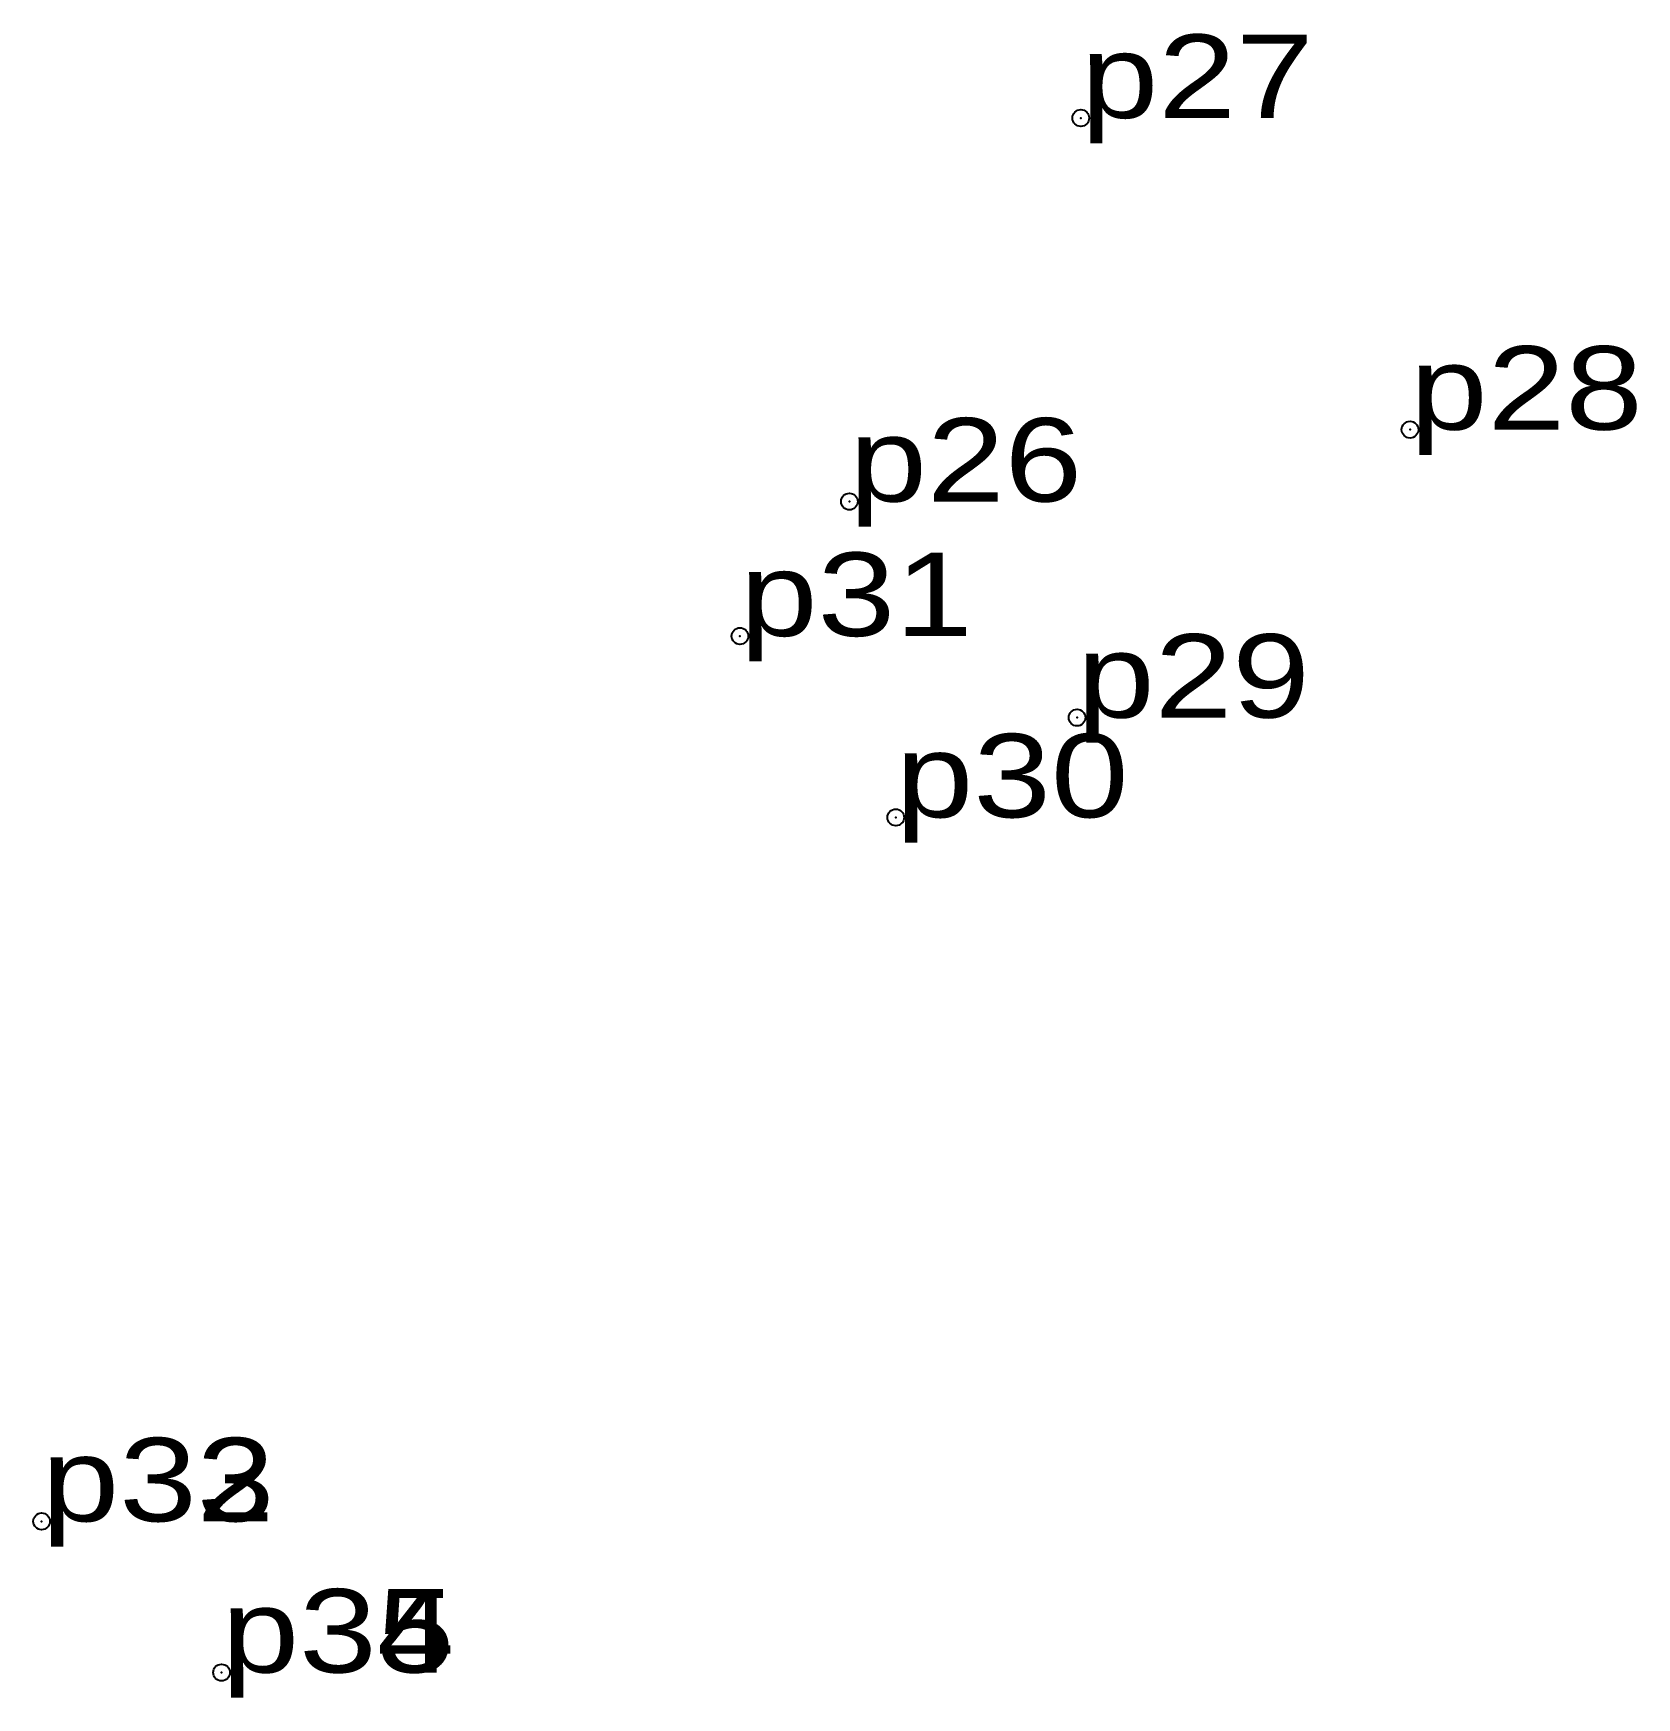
# Model space of a CAD drawing. Header units: centimetres. Extents: x 535469 to 552662, y 1836580 to 1839982.
# Drawn here: x 552152.85 to 552187.43, y 1839946.42 to 1839982.31 of the extents above.
import ezdxf

# ---------------------------------------------------------------- set-up
doc = ezdxf.new("R2010")
doc.units = ezdxf.units.CM
doc.header["$LTSCALE"] = 0.72
doc.header["$PDMODE"] = 32
doc.header["$PDSIZE"] = 0.36
doc.layers.add('12', color=7, linetype='Continuous')
doc.layers.add('7', color=7, linetype='Continuous')

msp = doc.modelspace()

# ---------------------------------------------------------------- linework, layer by layer
at = {"layer": '7'}
for p in [(552175.44, 1839980.48), (552182.54, 1839973.76), (552170.45, 1839972.21), (552168.09, 1839969.31), (552175.36, 1839967.55), (552171.45, 1839965.4), (552153.03, 1839950.22), (552156.91, 1839946.96)]:
    msp.add_point(p, dxfattribs=at)

# ---------------------------------------------------------------- texts
at = {"layer": '12', "width": 1.25}
for s, p in [('p27', (552175.44, 1839980.48)), ('p28', (552182.54, 1839973.76)), ('p26', (552170.45, 1839972.21)), ('p31', (552168.09, 1839969.31)), ('p29', (552175.36, 1839967.55)), ('p30', (552171.45, 1839965.4)), ('p32', (552153.03, 1839950.22)), ('p33', (552153.03, 1839950.22)), ('p34', (552156.91, 1839946.96)), ('p35', (552156.91, 1839946.96))]:
    msp.add_text(s, height=1.8, dxfattribs=at).set_placement(p)

doc.saveas('drawing.dxf')
